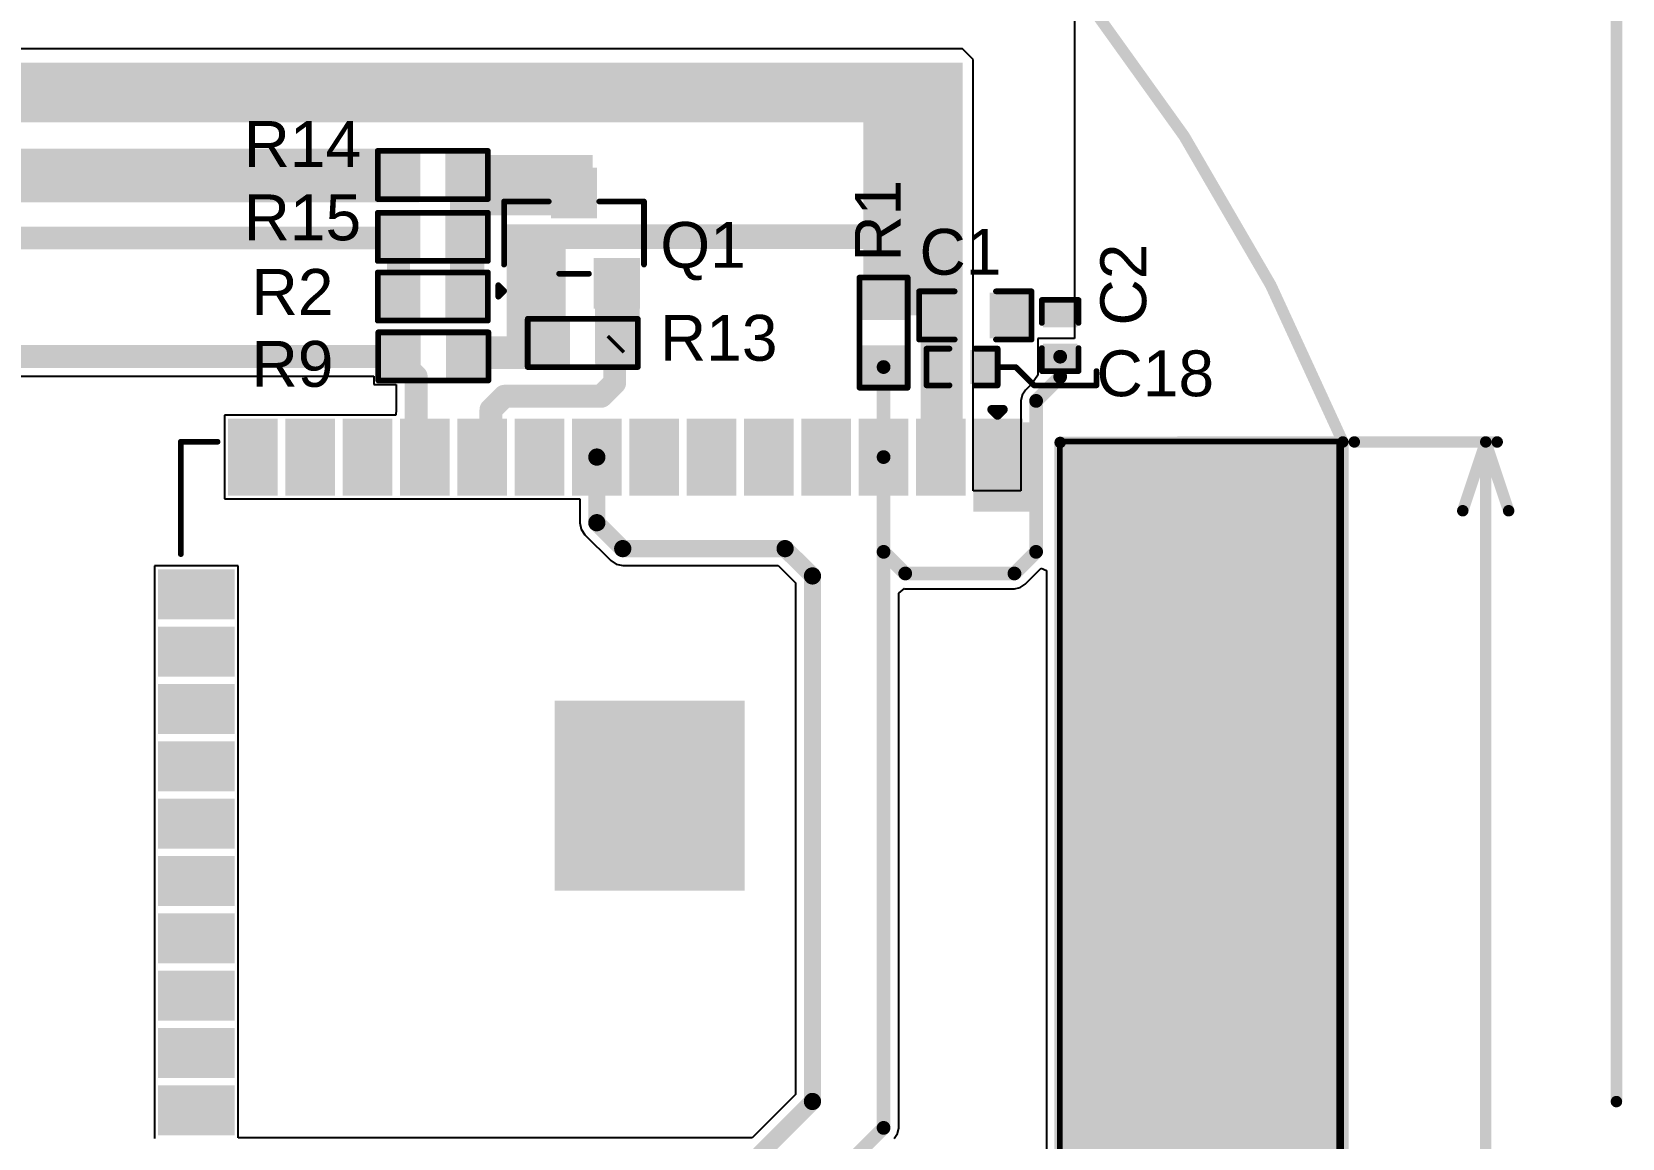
# Model space of a CAD drawing. Header units: inches. Extents: x 0 to 446, y -21 to 70.
# Drawn here: x 60.97 to 96.19, y 32.58 to 57.09 of the extents above; entities that cross this region are included whole.
import ezdxf

# ---------------------------------------------------------------- set-up
doc = ezdxf.new("R2010")
doc.units = ezdxf.units.IN
for name, color, linetype in [('Board Outline', 216, 'Continuous'), ('Deimensions', 6, 'Continuous'), ('Fabrication', 76, 'Continuous'), ('Keep-Out Layer', 6, 'Continuous'), ('Multi-Layer', 9, 'Continuous'), ('Top Layer', 1, 'Continuous'), ('Top Overlay', 2, 'Continuous'), ('Top Paste', 8, 'Continuous'), ('Top Solder', 216, 'Continuous')]:
    doc.layers.add(name, color=color, linetype=linetype)
doc.styles.add('Arial', font='', dxfattribs={"height": 0.2})
doc.styles.get('Arial').set_extended_font_data('Arial')

msp = doc.modelspace()

# ---------------------------------------------------------------- hatches: boundary and pattern name
at = {"layer": 'Keep-Out Layer'}
msp.add_hatch(color=6, dxfattribs=at).paths.add_polyline_path([(83.775, 47.958), (83.775, 29.873), (89.871, 29.873), (89.871, 47.958)])
at = {"layer": 'Top Layer'}
for points in [[(15.338, 55.082), (81.581, 55.082), (81.581, 56.403), (15.338, 56.403)], [(79.384, 50.802), (81.581, 50.802), (81.581, 56.403), (79.384, 56.403)], [(29.106, 54.498), (29.106, 53.304), (69.541, 53.304), (69.541, 54.498)], [(69.465, 54.358), (69.465, 53.469), (68.703, 53.469), (68.703, 54.358)], [(70.227, 54.358), (70.227, 53.022), (73.384, 53.022), (73.384, 54.358)], [(70.989, 54.358), (70.989, 53.469), (70.227, 53.469), (70.227, 54.358)], [(70.227, 50.777), (70.989, 50.777), (70.989, 53.965), (70.227, 53.965)], [(72.564, 53.974), (73.384, 53.974), (73.384, 53.054), (72.564, 53.054)], [(68.703, 52.098), (68.703, 52.987), (69.465, 52.987), (69.465, 52.098)], [(70.227, 52.098), (70.227, 52.987), (70.989, 52.987), (70.989, 52.098)], [(71.484, 52.276), (79.828, 52.276), (79.828, 52.822), (71.484, 52.822)], [(71.484, 49.615), (72.786, 49.615), (72.786, 52.822), (71.484, 52.822)], [(80.648, 46.915), (81.581, 46.915), (81.581, 52.161), (80.648, 52.161)], [(71.614, 51.974), (72.434, 51.974), (72.434, 51.054), (71.614, 51.054)], [(73.439, 49.741), (74.43, 49.741), (74.43, 52.053), (73.439, 52.053)], [(73.514, 51.974), (74.334, 51.974), (74.334, 51.054), (73.514, 51.054)], [(68.703, 50.777), (68.703, 51.666), (69.465, 51.666), (69.465, 50.777)], [(70.227, 50.777), (70.227, 51.666), (70.989, 51.666), (70.989, 50.777)], [(80.273, 50.802), (79.384, 50.802), (79.384, 51.564), (80.273, 51.564)], [(80.717, 50.358), (80.717, 51.247), (81.479, 51.247), (81.479, 50.358)], [(82.241, 50.358), (82.241, 51.247), (83.003, 51.247), (83.003, 50.358)], [(83.422, 51.056), (84.057, 51.056), (84.057, 50.599), (83.422, 50.599)], [(72.786, 50.637), (72.786, 49.748), (72.024, 49.748), (72.024, 50.637)], [(74.31, 50.637), (74.31, 49.748), (73.548, 49.748), (73.548, 50.637)], [(68.715, 49.45), (68.715, 50.339), (69.477, 50.339), (69.477, 49.45)], [(70.239, 49.615), (72.786, 49.615), (72.786, 50.339), (70.239, 50.339)], [(70.239, 49.45), (70.239, 50.339), (71.001, 50.339), (71.001, 49.45)], [(80.273, 49.278), (79.384, 49.278), (79.384, 50.04), (80.273, 50.04)], [(83.422, 50.117), (84.057, 50.117), (84.057, 49.659), (83.422, 49.659)], [(81.327, 49.977), (81.327, 49.342), (80.87, 49.342), (80.87, 49.977)], [(82.267, 49.977), (82.267, 49.342), (81.81, 49.342), (81.81, 49.977)], [(66.308, 48.415), (66.308, 46.915), (65.408, 46.915), (65.408, 48.415)], [(67.578, 48.415), (67.578, 46.915), (66.678, 46.915), (66.678, 48.415)], [(68.848, 48.415), (68.848, 46.915), (67.948, 46.915), (67.948, 48.415)], [(70.118, 48.415), (70.118, 46.915), (69.218, 46.915), (69.218, 48.415)], [(71.388, 48.415), (71.388, 46.915), (70.488, 46.915), (70.488, 48.415)], [(72.658, 48.415), (72.658, 46.915), (71.758, 46.915), (71.758, 48.415)], [(73.928, 48.415), (73.928, 46.915), (73.028, 46.915), (73.028, 48.415)], [(75.198, 48.415), (75.198, 46.915), (74.298, 46.915), (74.298, 48.415)], [(76.468, 48.415), (76.468, 46.915), (75.568, 46.915), (75.568, 48.415)], [(77.738, 48.415), (77.738, 46.915), (76.838, 46.915), (76.838, 48.415)], [(79.008, 48.415), (79.008, 46.915), (78.108, 46.915), (78.108, 48.415)], [(80.278, 48.415), (80.278, 46.915), (79.378, 46.915), (79.378, 48.415)], [(81.548, 48.415), (81.548, 46.915), (80.648, 46.915), (80.648, 48.415)], [(82.818, 48.415), (82.818, 46.915), (81.918, 46.915), (81.918, 48.415)], [(63.858, 45.075), (65.358, 45.075), (65.358, 44.175), (63.858, 44.175)], [(63.858, 43.805), (65.358, 43.805), (65.358, 42.905), (63.858, 42.905)], [(63.858, 42.535), (65.358, 42.535), (65.358, 41.635), (63.858, 41.635)], [(72.544, 38.061), (76.752, 38.061), (76.752, 42.269), (72.544, 42.269)], [(73.698, 42.015), (73.698, 41.115), (72.798, 41.115), (72.798, 42.015)], [(75.098, 42.015), (75.098, 41.115), (74.198, 41.115), (74.198, 42.015)], [(76.498, 42.015), (76.498, 41.115), (75.598, 41.115), (75.598, 42.015)], [(63.858, 41.265), (65.358, 41.265), (65.358, 40.365), (63.858, 40.365)], [(73.698, 40.615), (73.698, 39.715), (72.798, 39.715), (72.798, 40.615)], [(75.098, 40.615), (75.098, 39.715), (74.198, 39.715), (74.198, 40.615)], [(76.498, 40.615), (76.498, 39.715), (75.598, 39.715), (75.598, 40.615)], [(63.858, 39.995), (65.358, 39.995), (65.358, 39.095), (63.858, 39.095)], [(73.698, 39.215), (73.698, 38.315), (72.798, 38.315), (72.798, 39.215)], [(75.098, 39.215), (75.098, 38.315), (74.198, 38.315), (74.198, 39.215)], [(76.498, 39.215), (76.498, 38.315), (75.598, 38.315), (75.598, 39.215)], [(63.858, 38.725), (65.358, 38.725), (65.358, 37.825), (63.858, 37.825)], [(63.858, 37.455), (65.358, 37.455), (65.358, 36.555), (63.858, 36.555)], [(63.858, 36.185), (65.358, 36.185), (65.358, 35.285), (63.858, 35.285)], [(63.858, 34.915), (65.358, 34.915), (65.358, 34.015), (63.858, 34.015)], [(63.858, 33.645), (65.358, 33.645), (65.358, 32.745), (63.858, 32.745)]]:
    msp.add_hatch(color=1, dxfattribs=at).paths.add_polyline_path(points)
at = {"layer": 'Top Overlay'}
for points in [[(82.85, 48.435), (82.85, 46.455), (83.29, 46.455), (83.29, 48.435)], [(81.816, 46.873), (81.816, 46.455), (82.894, 46.455), (82.894, 46.873)], [(85.071, 46.814), (85.071, 46.103), (89.236, 46.103), (89.236, 46.814)], [(88.703, 46.814), (88.703, 44.35), (89.236, 44.35), (89.236, 46.814)], [(89.236, 44.35), (89.236, 45.061), (85.071, 45.061), (85.071, 44.35)], [(88.703, 44.426), (88.703, 41.886), (89.236, 41.886), (89.236, 44.426)], [(86.696, 42.42), (86.696, 39.88), (87.23, 39.88), (87.23, 42.42)], [(86.696, 41.886), (89.236, 41.886), (89.236, 42.42), (86.696, 42.42)], [(86.696, 39.88), (89.236, 39.88), (89.236, 40.413), (86.696, 40.413)], [(88.703, 40.413), (88.703, 37.873), (89.236, 37.873), (89.236, 40.413)], [(86.696, 38.407), (86.696, 35.867), (87.23, 35.867), (87.23, 38.407)], [(89.236, 38.407), (86.696, 38.407), (86.696, 37.873), (89.236, 37.873)], [(86.696, 35.867), (89.236, 35.867), (89.236, 36.4), (86.696, 36.4)], [(88.703, 36.4), (88.703, 33.86), (89.236, 33.86), (89.236, 36.4)], [(86.696, 34.393), (86.696, 31.853), (87.23, 31.853), (87.23, 34.393)], [(86.696, 33.86), (89.236, 33.86), (89.236, 34.393), (86.696, 34.393)]]:
    msp.add_hatch(color=2, dxfattribs=at).paths.add_polyline_path(points)
at = {"layer": 'Top Paste'}
for points in [[(69.465, 54.358), (69.465, 53.469), (68.703, 53.469), (68.703, 54.358)], [(70.989, 54.358), (70.989, 53.469), (70.227, 53.469), (70.227, 54.358)], [(72.564, 53.974), (73.384, 53.974), (73.384, 53.054), (72.564, 53.054)], [(68.703, 52.098), (68.703, 52.987), (69.465, 52.987), (69.465, 52.098)], [(70.227, 52.098), (70.227, 52.987), (70.989, 52.987), (70.989, 52.098)], [(71.614, 51.974), (72.434, 51.974), (72.434, 51.054), (71.614, 51.054)], [(73.514, 51.974), (74.334, 51.974), (74.334, 51.054), (73.514, 51.054)], [(68.703, 50.777), (68.703, 51.666), (69.465, 51.666), (69.465, 50.777)], [(70.227, 50.777), (70.227, 51.666), (70.989, 51.666), (70.989, 50.777)], [(80.273, 50.802), (79.384, 50.802), (79.384, 51.564), (80.273, 51.564)], [(80.717, 50.358), (80.717, 51.247), (81.479, 51.247), (81.479, 50.358)], [(82.241, 50.358), (82.241, 51.247), (83.003, 51.247), (83.003, 50.358)], [(83.422, 51.056), (84.057, 51.056), (84.057, 50.599), (83.422, 50.599)], [(72.786, 50.637), (72.786, 49.748), (72.024, 49.748), (72.024, 50.637)], [(74.31, 50.637), (74.31, 49.748), (73.548, 49.748), (73.548, 50.637)], [(68.715, 49.45), (68.715, 50.339), (69.477, 50.339), (69.477, 49.45)], [(70.239, 49.45), (70.239, 50.339), (71.001, 50.339), (71.001, 49.45)], [(80.273, 49.278), (79.384, 49.278), (79.384, 50.04), (80.273, 50.04)], [(83.422, 50.117), (84.057, 50.117), (84.057, 49.659), (83.422, 49.659)], [(81.327, 49.977), (81.327, 49.342), (80.87, 49.342), (80.87, 49.977)], [(82.267, 49.977), (82.267, 49.342), (81.81, 49.342), (81.81, 49.977)], [(66.308, 48.415), (66.308, 46.915), (65.408, 46.915), (65.408, 48.415)], [(67.578, 48.415), (67.578, 46.915), (66.678, 46.915), (66.678, 48.415)], [(68.848, 48.415), (68.848, 46.915), (67.948, 46.915), (67.948, 48.415)], [(70.118, 48.415), (70.118, 46.915), (69.218, 46.915), (69.218, 48.415)], [(71.388, 48.415), (71.388, 46.915), (70.488, 46.915), (70.488, 48.415)], [(72.658, 48.415), (72.658, 46.915), (71.758, 46.915), (71.758, 48.415)], [(73.928, 48.415), (73.928, 46.915), (73.028, 46.915), (73.028, 48.415)], [(75.198, 48.415), (75.198, 46.915), (74.298, 46.915), (74.298, 48.415)], [(76.468, 48.415), (76.468, 46.915), (75.568, 46.915), (75.568, 48.415)], [(77.738, 48.415), (77.738, 46.915), (76.838, 46.915), (76.838, 48.415)], [(79.008, 48.415), (79.008, 46.915), (78.108, 46.915), (78.108, 48.415)], [(80.278, 48.415), (80.278, 46.915), (79.378, 46.915), (79.378, 48.415)], [(81.548, 48.415), (81.548, 46.915), (80.648, 46.915), (80.648, 48.415)], [(82.818, 48.415), (82.818, 46.915), (81.918, 46.915), (81.918, 48.415)], [(63.858, 45.075), (65.358, 45.075), (65.358, 44.175), (63.858, 44.175)], [(63.858, 43.805), (65.358, 43.805), (65.358, 42.905), (63.858, 42.905)], [(63.858, 42.535), (65.358, 42.535), (65.358, 41.635), (63.858, 41.635)], [(73.698, 42.015), (73.698, 41.115), (72.798, 41.115), (72.798, 42.015)], [(75.098, 42.015), (75.098, 41.115), (74.198, 41.115), (74.198, 42.015)], [(76.498, 42.015), (76.498, 41.115), (75.598, 41.115), (75.598, 42.015)], [(63.858, 41.265), (65.358, 41.265), (65.358, 40.365), (63.858, 40.365)], [(73.698, 40.615), (73.698, 39.715), (72.798, 39.715), (72.798, 40.615)], [(75.098, 40.615), (75.098, 39.715), (74.198, 39.715), (74.198, 40.615)], [(76.498, 40.615), (76.498, 39.715), (75.598, 39.715), (75.598, 40.615)], [(63.858, 39.995), (65.358, 39.995), (65.358, 39.095), (63.858, 39.095)], [(73.698, 39.215), (73.698, 38.315), (72.798, 38.315), (72.798, 39.215)], [(75.098, 39.215), (75.098, 38.315), (74.198, 38.315), (74.198, 39.215)], [(76.498, 39.215), (76.498, 38.315), (75.598, 38.315), (75.598, 39.215)], [(63.858, 38.725), (65.358, 38.725), (65.358, 37.825), (63.858, 37.825)], [(63.858, 37.455), (65.358, 37.455), (65.358, 36.555), (63.858, 36.555)], [(63.858, 36.185), (65.358, 36.185), (65.358, 35.285), (63.858, 35.285)], [(63.858, 34.915), (65.358, 34.915), (65.358, 34.015), (63.858, 34.015)], [(63.858, 33.645), (65.358, 33.645), (65.358, 32.745), (63.858, 32.745)]]:
    msp.add_hatch(color=8, dxfattribs=at).paths.add_polyline_path(points)
at = {"layer": 'Top Solder'}
for points in [[(69.567, 54.46), (69.567, 53.368), (68.602, 53.368), (68.602, 54.46)], [(71.091, 54.46), (71.091, 53.368), (70.126, 53.368), (70.126, 54.46)], [(72.462, 54.075), (73.485, 54.075), (73.485, 52.952), (72.462, 52.952)], [(68.602, 51.996), (68.602, 53.088), (69.567, 53.088), (69.567, 51.996)], [(70.126, 51.996), (70.126, 53.088), (71.091, 53.088), (71.091, 51.996)], [(71.512, 52.075), (72.535, 52.075), (72.535, 50.952), (71.512, 50.952)], [(73.412, 52.075), (74.435, 52.075), (74.435, 50.952), (73.412, 50.952)], [(68.602, 50.675), (68.602, 51.768), (69.567, 51.768), (69.567, 50.675)], [(70.126, 50.675), (70.126, 51.768), (71.091, 51.768), (71.091, 50.675)], [(80.374, 50.701), (79.282, 50.701), (79.282, 51.666), (80.374, 51.666)], [(80.657, 50.298), (80.657, 51.307), (81.539, 51.307), (81.539, 50.298)], [(82.181, 50.298), (82.181, 51.307), (83.063, 51.307), (83.063, 50.298)], [(83.362, 51.116), (84.117, 51.116), (84.117, 50.539), (83.362, 50.539)], [(72.887, 50.739), (72.887, 49.647), (71.922, 49.647), (71.922, 50.739)], [(74.411, 50.739), (74.411, 49.647), (73.446, 49.647), (73.446, 50.739)], [(68.613, 49.348), (68.613, 50.44), (69.579, 50.44), (69.579, 49.348)], [(70.137, 49.348), (70.137, 50.44), (71.103, 50.44), (71.103, 49.348)], [(80.374, 49.177), (79.282, 49.177), (79.282, 50.142), (80.374, 50.142)], [(81.387, 50.037), (81.387, 49.282), (80.81, 49.282), (80.81, 50.037)], [(82.327, 50.037), (82.327, 49.282), (81.75, 49.282), (81.75, 50.037)], [(83.362, 50.177), (84.117, 50.177), (84.117, 49.599), (83.362, 49.599)], [(66.41, 48.516), (66.41, 46.813), (65.307, 46.813), (65.307, 48.516)], [(67.68, 48.516), (67.68, 46.813), (66.577, 46.813), (66.577, 48.516)], [(68.95, 48.516), (68.95, 46.813), (67.847, 46.813), (67.847, 48.516)], [(70.22, 48.516), (70.22, 46.813), (69.117, 46.813), (69.117, 48.516)], [(71.49, 48.516), (71.49, 46.813), (70.387, 46.813), (70.387, 48.516)], [(72.76, 48.516), (72.76, 46.813), (71.657, 46.813), (71.657, 48.516)], [(74.03, 48.516), (74.03, 46.813), (72.927, 46.813), (72.927, 48.516)], [(75.3, 48.516), (75.3, 46.813), (74.197, 46.813), (74.197, 48.516)], [(76.57, 48.516), (76.57, 46.813), (75.467, 46.813), (75.467, 48.516)], [(77.84, 48.516), (77.84, 46.813), (76.737, 46.813), (76.737, 48.516)], [(79.11, 48.516), (79.11, 46.813), (78.007, 46.813), (78.007, 48.516)], [(80.38, 48.516), (80.38, 46.813), (79.277, 46.813), (79.277, 48.516)], [(81.65, 48.516), (81.65, 46.813), (80.547, 46.813), (80.547, 48.516)], [(82.92, 48.516), (82.92, 46.813), (81.817, 46.813), (81.817, 48.516)], [(63.757, 45.176), (65.46, 45.176), (65.46, 44.073), (63.757, 44.073)], [(63.757, 43.906), (65.46, 43.906), (65.46, 42.803), (63.757, 42.803)], [(63.757, 42.636), (65.46, 42.636), (65.46, 41.533), (63.757, 41.533)], [(73.8, 42.116), (73.8, 41.013), (72.697, 41.013), (72.697, 42.116)], [(75.2, 42.116), (75.2, 41.013), (74.097, 41.013), (74.097, 42.116)], [(76.6, 42.116), (76.6, 41.013), (75.497, 41.013), (75.497, 42.116)], [(63.757, 41.366), (65.46, 41.366), (65.46, 40.263), (63.757, 40.263)], [(73.8, 40.716), (73.8, 39.613), (72.697, 39.613), (72.697, 40.716)], [(75.2, 40.716), (75.2, 39.613), (74.097, 39.613), (74.097, 40.716)], [(76.6, 40.716), (76.6, 39.613), (75.497, 39.613), (75.497, 40.716)], [(63.757, 40.096), (65.46, 40.096), (65.46, 38.993), (63.757, 38.993)], [(73.8, 39.316), (73.8, 38.213), (72.697, 38.213), (72.697, 39.316)], [(75.2, 39.316), (75.2, 38.213), (74.097, 38.213), (74.097, 39.316)], [(76.6, 39.316), (76.6, 38.213), (75.497, 38.213), (75.497, 39.316)], [(63.757, 38.826), (65.46, 38.826), (65.46, 37.723), (63.757, 37.723)], [(63.757, 37.556), (65.46, 37.556), (65.46, 36.453), (63.757, 36.453)], [(63.757, 36.286), (65.46, 36.286), (65.46, 35.183), (63.757, 35.183)], [(63.757, 35.016), (65.46, 35.016), (65.46, 33.913), (63.757, 33.913)], [(63.757, 33.746), (65.46, 33.746), (65.46, 32.643), (63.757, 32.643)]]:
    msp.add_hatch(color=216, dxfattribs=at).paths.add_polyline_path(points)

# ---------------------------------------------------------------- linework, layer by layer
at = {"layer": 'Board Outline'}
for points in [[(81.75, 60.754, 0.254, 0.254, -0.095808), (90, 48, 0.254, 0.254, 0)], [(83.74, 47.989, 0.254, 0.254, 0), (90, 48, 0.254, 0.254, 0)], [(83.74, 29.849, 0.254, 0.254, 0), (83.74, 47.989, 0.254, 0.254, 0)]]:
    msp.add_lwpolyline(points, format="xyseb", dxfattribs=at)
for points in [[(83.676, 47.989, 0.127, 0.127, 1), (83.803, 47.989, 0.127, 0.127, 1)], [(83.676, 47.989, 0.127, 0.127, 1), (83.803, 47.989, 0.127, 0.127, 1)], [(89.936, 48, 0.127, 0.127, 1), (90.063, 48, 0.127, 0.127, 1)], [(89.936, 48, 0.127, 0.127, 1), (90.063, 48, 0.127, 0.127, 1)]]:
    msp.add_lwpolyline(points, format="xyseb", close=True, dxfattribs=at)
at = {"layer": 'Deimensions'}
for points in [[(96.059, 33.388, 0.254, 0.254, 0), (96.059, 70.17, 0.254, 0.254, 0)], [(90.254, 48, 0.254, 0.254, 0), (93.417, 48, 0.254, 0.254, 0)], [(92.655, 46.476, 0.254, 0.254, 0), (93.163, 48, 0.254, 0.254, 0)], [(93.163, 48, 0.254, 0.254, 0), (93.671, 46.476, 0.254, 0.254, 0)], [(93.163, 28.968, 0.254, 0.254, 0), (93.163, 48, 0.254, 0.254, 0)]]:
    msp.add_lwpolyline(points, format="xyseb", dxfattribs=at)
for points in [[(90.19, 48, 0.127, 0.127, 1), (90.317, 48, 0.127, 0.127, 1)], [(93.1, 48, 0.127, 0.127, 1), (93.227, 48, 0.127, 0.127, 1)], [(93.1, 48, 0.127, 0.127, 1), (93.227, 48, 0.127, 0.127, 1)], [(93.1, 48, 0.127, 0.127, 1), (93.227, 48, 0.127, 0.127, 1)], [(93.354, 48, 0.127, 0.127, 1), (93.481, 48, 0.127, 0.127, 1)], [(92.592, 46.476, 0.127, 0.127, 1), (92.719, 46.476, 0.127, 0.127, 1)], [(93.608, 46.476, 0.127, 0.127, 1), (93.735, 46.476, 0.127, 0.127, 1)], [(95.995, 33.388, 0.127, 0.127, 1), (96.122, 33.388, 0.127, 0.127, 1)]]:
    msp.add_lwpolyline(points, format="xyseb", close=True, dxfattribs=at)
at = {"layer": 'Fabrication'}
for points in [[(81.75, 60.754, 0.254, 0.254, -0.095808), (90, 48, 0.254, 0.254, 0)], [(90, 0, 0.254, 0.254, 0), (90, 48, 0.254, 0.254, 0)]]:
    msp.add_lwpolyline(points, format="xyseb", dxfattribs=at)
msp.add_lwpolyline([(89.936, 48, 0.127, 0.127, 1), (90.063, 48, 0.127, 0.127, 1)], format="xyseb", close=True, dxfattribs=at)
msp.add_lwpolyline([(89.936, 48, 0.127, 0.127, 1), (90.063, 48, 0.127, 0.127, 1)], format="xyseb", close=True, dxfattribs=at)
at = {"layer": 'Multi-Layer'}
for p, q in [((83.74, 47.989), (90, 48)), ((83.74, 29.853), (83.74, 47.989)), ((90, 48), (90, 29.867))]:
    msp.add_line(p, q, dxfattribs=at)
at = {"layer": 'Top Layer'}
for p, q in [((84.057, 57.507), (84.057, 50.294)), ((81.574, 56.708), (15.058, 56.708)), ((81.81, 56.473), (81.574, 56.708)), ((81.81, 46.915), (81.81, 56.473)), ((84.057, 50.294), (83.245, 50.294)), ((83.245, 50.294), (83.245, 49.482)), ((45.347, 49.454), (68.537, 49.454)), ((68.537, 49.454), (68.537, 49.272)), ((83.245, 49.482), (83.11, 49.289)), ((83.245, 49.482), (83.245, 49.482)), ((83.245, 49.482), (83.245, 49.482)), ((68.537, 49.272), (69.032, 49.272)), ((69.032, 49.272), (69.037, 49.268)), ((69.037, 49.268), (69.037, 48.715)), ((82.896, 49.039), (82.87, 48.91)), ((82.969, 49.148), (82.896, 49.039)), ((83.11, 49.289), (82.969, 49.148)), ((69.037, 48.715), (69.026, 48.593)), ((82.87, 48.91), (82.87, 48.313)), ((66.374, 48.593), (65.231, 48.593)), ((65.231, 48.593), (65.231, 46.737)), ((66.501, 48.593), (66.374, 48.593)), ((66.613, 48.593), (66.501, 48.593)), ((67.644, 48.593), (66.613, 48.593)), ((67.771, 48.593), (67.644, 48.593)), ((67.883, 48.593), (67.771, 48.593)), ((68.91, 48.593), (67.883, 48.593)), ((69.026, 48.593), (68.91, 48.593)), ((82.87, 48.313), (82.868, 46.915)), ((82.868, 46.915), (81.81, 46.915)), ((65.231, 46.737), (66.374, 46.737)), ((66.374, 46.737), (66.486, 46.737)), ((66.486, 46.737), (66.613, 46.737)), ((66.613, 46.737), (67.644, 46.737)), ((67.644, 46.737), (67.756, 46.737)), ((67.756, 46.737), (67.883, 46.737)), ((67.883, 46.737), (68.914, 46.737)), ((68.914, 46.737), (69.026, 46.737)), ((69.026, 46.737), (69.153, 46.737)), ((69.153, 46.737), (70.296, 46.737)), ((70.296, 46.737), (70.296, 46.737)), ((70.296, 46.737), (70.311, 46.737)), ((70.311, 46.737), (70.311, 46.737)), ((70.311, 46.737), (71.454, 46.737)), ((71.454, 46.737), (71.566, 46.737)), ((71.566, 46.737), (71.566, 46.737)), ((71.566, 46.737), (71.581, 46.737)), ((71.581, 46.737), (71.581, 46.737)), ((71.581, 46.737), (72.836, 46.737)), ((72.836, 46.737), (72.836, 46.737)), ((72.836, 46.737), (72.851, 46.737)), ((72.851, 46.737), (72.851, 46.737)), ((72.851, 46.737), (73.103, 46.737)), ((73.103, 46.737), (73.103, 46.211)), ((73.103, 46.211), (73.131, 46.068)), ((73.131, 46.068), (73.213, 45.946)), ((73.213, 45.946), (73.787, 45.372)), ((65.536, 45.253), (63.681, 45.253)), ((63.681, 45.253), (63.681, 44.11)), ((65.536, 44.11), (65.536, 45.253)), ((73.787, 45.372), (73.909, 45.29)), ((73.909, 45.29), (74.052, 45.262)), ((74.052, 45.262), (77.493, 45.262)), ((77.493, 45.262), (77.878, 44.876)), ((82.965, 44.848), (83.318, 45.201)), ((83.318, 45.201), (83.435, 45.152)), ((83.435, 45.152), (83.435, 21.173)), ((77.878, 44.876), (77.878, 33.546)), ((80.165, 44.648), (80.292, 44.752)), ((80.292, 44.752), (80.308, 44.749)), ((80.308, 44.749), (82.727, 44.749)), ((82.727, 44.749), (82.855, 44.775)), ((82.855, 44.775), (82.965, 44.848)), ((80.165, 32.806), (80.165, 44.648)), ((63.681, 44.11), (63.681, 43.997)), ((65.536, 43.983), (65.536, 44.11)), ((63.681, 43.997), (63.681, 43.87)), ((63.681, 43.87), (63.681, 42.84)), ((65.536, 43.87), (65.536, 43.983)), ((65.536, 42.84), (65.536, 43.87)), ((63.681, 42.84), (63.681, 42.727)), ((63.681, 42.727), (63.681, 42.6)), ((65.536, 42.713), (65.536, 42.84)), ((65.536, 42.6), (65.536, 42.713)), ((63.681, 42.6), (63.681, 41.57)), ((65.536, 41.57), (65.536, 42.6)), ((63.681, 41.57), (63.681, 41.457)), ((65.536, 41.443), (65.536, 41.57)), ((63.681, 41.457), (63.681, 41.33)), ((63.681, 41.33), (63.681, 40.3)), ((65.536, 41.33), (65.536, 41.443)), ((65.536, 40.3), (65.536, 41.33)), ((63.681, 40.3), (63.681, 40.187)), ((63.681, 40.187), (63.681, 40.06)), ((65.536, 40.173), (65.536, 40.3)), ((65.536, 40.06), (65.536, 40.173)), ((63.681, 40.06), (63.681, 39.03)), ((65.536, 39.03), (65.536, 40.06)), ((63.681, 39.03), (63.681, 38.917)), ((63.681, 38.917), (63.681, 38.79)), ((63.681, 38.79), (63.681, 37.76)), ((65.536, 38.903), (65.536, 39.03)), ((65.536, 38.79), (65.536, 38.903)), ((65.536, 37.76), (65.536, 38.79)), ((63.681, 37.76), (63.681, 37.647)), ((65.536, 37.633), (65.536, 37.76)), ((63.681, 37.647), (63.681, 37.52)), ((63.681, 37.52), (63.681, 36.49)), ((65.536, 37.52), (65.536, 37.633)), ((65.536, 36.49), (65.536, 37.52)), ((63.681, 36.49), (63.681, 36.377)), ((63.681, 36.377), (63.681, 36.25)), ((65.536, 36.363), (65.536, 36.49)), ((65.536, 36.25), (65.536, 36.363)), ((63.681, 36.25), (63.681, 35.22)), ((65.536, 35.22), (65.536, 36.25)), ((63.681, 35.22), (63.681, 35.107)), ((63.681, 35.107), (63.681, 34.98)), ((63.681, 34.98), (63.681, 33.95)), ((65.536, 35.093), (65.536, 35.22)), ((65.536, 34.98), (65.536, 35.093)), ((65.536, 33.95), (65.536, 34.98)), ((63.681, 33.95), (63.681, 33.837)), ((63.681, 33.837), (63.681, 33.71)), ((65.536, 33.823), (65.536, 33.95)), ((65.536, 33.71), (65.536, 33.823)), ((63.681, 33.71), (63.681, 32.567)), ((65.536, 32.586), (65.536, 33.71)), ((77.878, 33.546), (76.918, 32.586)), ((80.139, 32.678), (80.165, 32.806)), ((76.918, 32.586), (65.536, 32.586)), ((80.066, 32.568), (80.139, 32.678))]:
    msp.add_line(p, q, dxfattribs=at)
for points in [[(44.695, 52.517, 0.508, 0.508, 0), (69.084, 52.517, 0.508, 0.508, 0)], [(69.084, 51.221, 0.508, 0.508, 0), (69.084, 52.517, 0.508, 0.508, 0)], [(73.874, 50.138, 0.508, 0.508, 0), (73.929, 50.193, 0.508, 0.508, 0)], [(73.874, 49.309, 0.508, 0.508, 0), (73.874, 50.138, 0.508, 0.508, 0)], [(45.164, 49.894, 0.508, 0.508, 0), (69.096, 49.894, 0.508, 0.508, 0)], [(69.096, 49.831, 0.508, 0.508, 0), (69.096, 49.894, 0.508, 0.508, 0)], [(69.096, 49.831, 0.508, 0.508, 0), (69.477, 49.45, 0.508, 0.508, 0)], [(83.74, 49.443, 0.305, 0.305, 0), (83.74, 49.888, 0.305, 0.305, 0)], [(69.477, 47.856, 0.508, 0.508, 0), (69.477, 49.45, 0.508, 0.508, 0)], [(79.828, 47.665, 0.305, 0.305, 0), (79.828, 49.659, 0.305, 0.305, 0)], [(81.098, 47.665, 0.508, 0.508, 0), (81.098, 49.659, 0.508, 0.508, 0)], [(73.577, 49.012, 0.508, 0.508, 0), (73.874, 49.309, 0.508, 0.508, 0)], [(83.207, 48.91, 0.305, 0.305, 0), (83.74, 49.443, 0.305, 0.305, 0)], [(71.134, 48.714, 0.508, 0.508, 0), (71.432, 49.012, 0.508, 0.508, 0)], [(71.134, 47.861, 0.508, 0.508, 0), (71.134, 48.714, 0.508, 0.508, 0)], [(71.432, 49.012, 0.508, 0.508, 0), (73.577, 49.012, 0.508, 0.508, 0)], [(83.207, 45.566, 0.305, 0.305, 0), (83.207, 48.91, 0.305, 0.305, 0)], [(69.477, 47.856, 0.508, 0.508, 0), (69.668, 47.665, 0.508, 0.508, 0)], [(70.938, 47.665, 0.508, 0.508, 0), (71.134, 47.861, 0.508, 0.508, 0)], [(73.478, 46.211, 0.381, 0.381, 0), (73.478, 47.665, 0.381, 0.381, 0)], [(79.828, 45.566, 0.305, 0.305, 0), (79.828, 47.665, 0.305, 0.305, 0)], [(73.478, 46.211, 0.381, 0.381, 0), (74.052, 45.637, 0.381, 0.381, 0)], [(74.052, 45.637, 0.381, 0.381, 0), (77.648, 45.637, 0.381, 0.381, 0)], [(77.648, 45.637, 0.381, 0.381, 0), (78.254, 45.032, 0.381, 0.381, 0)], [(79.828, 32.806, 0.305, 0.305, 0), (79.828, 45.566, 0.305, 0.305, 0)], [(79.828, 45.566, 0.305, 0.305, 0), (80.308, 45.086, 0.305, 0.305, 0)], [(82.727, 45.086, 0.305, 0.305, 0), (83.207, 45.566, 0.305, 0.305, 0)], [(78.254, 33.391, 0.381, 0.381, 0), (78.254, 45.032, 0.381, 0.381, 0)], [(80.308, 45.086, 0.305, 0.305, 0), (82.727, 45.086, 0.305, 0.305, 0)], [(77.073, 32.21, 0.381, 0.381, 0), (78.254, 33.391, 0.381, 0.381, 0)], [(78.511, 31.489, 0.305, 0.305, 0), (79.828, 32.806, 0.305, 0.305, 0)]]:
    msp.add_lwpolyline(points, format="xyseb", dxfattribs=at)
for points in [[(68.957, 52.517, 0.254, 0.254, 1), (69.211, 52.517, 0.254, 0.254, 1)], [(68.957, 52.517, 0.254, 0.254, 1), (69.211, 52.517, 0.254, 0.254, 1)], [(68.957, 51.221, 0.254, 0.254, 1), (69.211, 51.221, 0.254, 0.254, 1)], [(73.747, 50.138, 0.254, 0.254, 1), (74.001, 50.138, 0.254, 0.254, 1)], [(73.747, 50.138, 0.254, 0.254, 1), (74.001, 50.138, 0.254, 0.254, 1)], [(73.802, 50.193, 0.254, 0.254, 1), (74.056, 50.193, 0.254, 0.254, 1)], [(68.969, 49.894, 0.254, 0.254, 1), (69.223, 49.894, 0.254, 0.254, 1)], [(68.969, 49.894, 0.254, 0.254, 1), (69.223, 49.894, 0.254, 0.254, 1)], [(68.969, 49.831, 0.254, 0.254, 1), (69.223, 49.831, 0.254, 0.254, 1)], [(68.969, 49.831, 0.254, 0.254, 1), (69.223, 49.831, 0.254, 0.254, 1)], [(83.664, 49.888, 0.152, 0.152, 1), (83.816, 49.888, 0.152, 0.152, 1)], [(69.35, 49.45, 0.254, 0.254, 1), (69.604, 49.45, 0.254, 0.254, 1)], [(69.35, 49.45, 0.254, 0.254, 1), (69.604, 49.45, 0.254, 0.254, 1)], [(79.752, 49.659, 0.152, 0.152, 1), (79.905, 49.659, 0.152, 0.152, 1)], [(80.971, 49.659, 0.254, 0.254, 1), (81.225, 49.659, 0.254, 0.254, 1)], [(73.747, 49.309, 0.254, 0.254, 1), (74.001, 49.309, 0.254, 0.254, 1)], [(73.747, 49.309, 0.254, 0.254, 1), (74.001, 49.309, 0.254, 0.254, 1)], [(83.664, 49.443, 0.152, 0.152, 1), (83.816, 49.443, 0.152, 0.152, 1)], [(83.664, 49.443, 0.152, 0.152, 1), (83.816, 49.443, 0.152, 0.152, 1)], [(71.007, 48.714, 0.254, 0.254, 1), (71.261, 48.714, 0.254, 0.254, 1)], [(71.007, 48.714, 0.254, 0.254, 1), (71.261, 48.714, 0.254, 0.254, 1)], [(71.305, 49.012, 0.254, 0.254, 1), (71.559, 49.012, 0.254, 0.254, 1)], [(71.305, 49.012, 0.254, 0.254, 1), (71.559, 49.012, 0.254, 0.254, 1)], [(73.45, 49.012, 0.254, 0.254, 1), (73.704, 49.012, 0.254, 0.254, 1)], [(73.45, 49.012, 0.254, 0.254, 1), (73.704, 49.012, 0.254, 0.254, 1)], [(83.13, 48.91, 0.152, 0.152, 1), (83.283, 48.91, 0.152, 0.152, 1)], [(83.13, 48.91, 0.152, 0.152, 1), (83.283, 48.91, 0.152, 0.152, 1)], [(69.35, 47.856, 0.254, 0.254, 1), (69.604, 47.856, 0.254, 0.254, 1)], [(69.35, 47.856, 0.254, 0.254, 1), (69.604, 47.856, 0.254, 0.254, 1)], [(69.541, 47.665, 0.254, 0.254, 1), (69.795, 47.665, 0.254, 0.254, 1)], [(70.811, 47.665, 0.254, 0.254, 1), (71.065, 47.665, 0.254, 0.254, 1)], [(71.007, 47.861, 0.254, 0.254, 1), (71.261, 47.861, 0.254, 0.254, 1)], [(71.007, 47.861, 0.254, 0.254, 1), (71.261, 47.861, 0.254, 0.254, 1)], [(80.971, 47.665, 0.254, 0.254, 1), (81.225, 47.665, 0.254, 0.254, 1)], [(73.383, 47.665, 0.191, 0.191, 1), (73.574, 47.665, 0.191, 0.191, 1)], [(79.752, 47.665, 0.152, 0.152, 1), (79.905, 47.665, 0.152, 0.152, 1)], [(79.752, 47.665, 0.152, 0.152, 1), (79.905, 47.665, 0.152, 0.152, 1)], [(73.383, 46.211, 0.191, 0.191, 1), (73.574, 46.211, 0.191, 0.191, 1)], [(73.383, 46.211, 0.191, 0.191, 1), (73.574, 46.211, 0.191, 0.191, 1)], [(73.957, 45.637, 0.191, 0.191, 1), (74.148, 45.637, 0.191, 0.191, 1)], [(73.957, 45.637, 0.191, 0.191, 1), (74.148, 45.637, 0.191, 0.191, 1)], [(77.553, 45.637, 0.191, 0.191, 1), (77.744, 45.637, 0.191, 0.191, 1)], [(77.553, 45.637, 0.191, 0.191, 1), (77.744, 45.637, 0.191, 0.191, 1)], [(79.752, 45.566, 0.152, 0.152, 1), (79.905, 45.566, 0.152, 0.152, 1)], [(79.752, 45.566, 0.152, 0.152, 1), (79.905, 45.566, 0.152, 0.152, 1)], [(79.752, 45.566, 0.152, 0.152, 1), (79.905, 45.566, 0.152, 0.152, 1)], [(83.13, 45.566, 0.152, 0.152, 1), (83.283, 45.566, 0.152, 0.152, 1)], [(83.13, 45.566, 0.152, 0.152, 1), (83.283, 45.566, 0.152, 0.152, 1)], [(78.158, 45.032, 0.191, 0.191, 1), (78.349, 45.032, 0.191, 0.191, 1)], [(78.158, 45.032, 0.191, 0.191, 1), (78.349, 45.032, 0.191, 0.191, 1)], [(80.232, 45.086, 0.152, 0.152, 1), (80.385, 45.086, 0.152, 0.152, 1)], [(80.232, 45.086, 0.152, 0.152, 1), (80.385, 45.086, 0.152, 0.152, 1)], [(82.65, 45.086, 0.152, 0.152, 1), (82.803, 45.086, 0.152, 0.152, 1)], [(82.65, 45.086, 0.152, 0.152, 1), (82.803, 45.086, 0.152, 0.152, 1)], [(78.158, 33.391, 0.191, 0.191, 1), (78.349, 33.391, 0.191, 0.191, 1)], [(78.158, 33.391, 0.191, 0.191, 1), (78.349, 33.391, 0.191, 0.191, 1)], [(79.752, 32.806, 0.152, 0.152, 1), (79.905, 32.806, 0.152, 0.152, 1)], [(79.752, 32.806, 0.152, 0.152, 1), (79.905, 32.806, 0.152, 0.152, 1)]]:
    msp.add_lwpolyline(points, format="xyseb", close=True, dxfattribs=at)
at = {"layer": 'Top Overlay'}
for points in [[(68.627, 54.447, 0.127, 0.127, 0), (71.065, 54.447, 0.127, 0.127, 0)], [(68.627, 53.38, 0.127, 0.127, 0), (68.627, 54.447, 0.127, 0.127, 0)], [(71.065, 53.38, 0.127, 0.127, 0), (71.065, 54.447, 0.127, 0.127, 0)], [(68.627, 53.38, 0.127, 0.127, 0), (71.065, 53.38, 0.127, 0.127, 0)], [(71.424, 51.929, 0.127, 0.127, 0), (71.424, 53.326, 0.127, 0.127, 0)], [(71.424, 53.326, 0.127, 0.127, 0), (72.415, 53.326, 0.127, 0.127, 0)], [(73.532, 53.326, 0.127, 0.127, 0), (74.523, 53.326, 0.127, 0.127, 0)], [(74.523, 51.929, 0.127, 0.127, 0), (74.523, 53.326, 0.127, 0.127, 0)], [(68.627, 52.009, 0.127, 0.127, 0), (68.627, 53.076, 0.127, 0.127, 0)], [(68.627, 53.076, 0.127, 0.127, 0), (71.065, 53.076, 0.127, 0.127, 0)], [(71.065, 52.009, 0.127, 0.127, 0), (71.065, 53.076, 0.127, 0.127, 0)], [(68.627, 52.009, 0.127, 0.127, 0), (71.065, 52.009, 0.127, 0.127, 0)], [(68.627, 51.755, 0.127, 0.127, 0), (71.065, 51.755, 0.127, 0.127, 0)], [(68.627, 50.688, 0.127, 0.127, 0), (68.627, 51.755, 0.127, 0.127, 0)], [(71.065, 50.688, 0.127, 0.127, 0), (71.065, 51.755, 0.127, 0.127, 0)], [(72.643, 51.726, 0.127, 0.127, 0), (73.304, 51.726, 0.127, 0.127, 0)], [(71.297, 51.472, 0.127, 0.127, 0), (71.424, 51.345, 0.127, 0.127, 0)], [(71.297, 51.218, 0.127, 0.127, 0), (71.297, 51.472, 0.127, 0.127, 0)], [(79.295, 49.202, 0.127, 0.127, 0), (79.295, 51.641, 0.127, 0.127, 0)], [(79.295, 51.641, 0.127, 0.127, 0), (80.362, 51.641, 0.127, 0.127, 0)], [(80.362, 49.202, 0.127, 0.127, 0), (80.362, 51.641, 0.127, 0.127, 0)], [(71.297, 51.218, 0.127, 0.127, 0), (71.424, 51.345, 0.127, 0.127, 0)], [(80.616, 50.269, 0.127, 0.127, 0), (80.616, 51.336, 0.127, 0.127, 0)], [(80.616, 51.336, 0.127, 0.127, 0), (81.403, 51.336, 0.127, 0.127, 0)], [(82.318, 51.336, 0.127, 0.127, 0), (83.105, 51.336, 0.127, 0.127, 0)], [(83.105, 50.269, 0.127, 0.127, 0), (83.105, 51.336, 0.127, 0.127, 0)], [(83.334, 50.637, 0.127, 0.127, 0), (83.334, 51.145, 0.127, 0.127, 0)], [(83.334, 51.145, 0.127, 0.127, 0), (84.146, 51.145, 0.127, 0.127, 0)], [(84.146, 50.637, 0.127, 0.127, 0), (84.146, 51.145, 0.127, 0.127, 0)], [(68.627, 50.688, 0.127, 0.127, 0), (71.065, 50.688, 0.127, 0.127, 0)], [(71.947, 49.659, 0.127, 0.127, 0), (71.947, 50.726, 0.127, 0.127, 0)], [(71.947, 50.726, 0.127, 0.127, 0), (74.386, 50.726, 0.127, 0.127, 0)], [(74.386, 49.659, 0.127, 0.127, 0), (74.386, 50.726, 0.127, 0.127, 0)], [(68.639, 49.361, 0.127, 0.127, 0), (68.639, 50.428, 0.127, 0.127, 0)], [(68.639, 50.428, 0.127, 0.127, 0), (71.077, 50.428, 0.127, 0.127, 0)], [(71.077, 49.361, 0.127, 0.127, 0), (71.077, 50.428, 0.127, 0.127, 0)], [(80.616, 50.269, 0.127, 0.127, 0), (81.403, 50.269, 0.127, 0.127, 0)], [(80.781, 49.253, 0.127, 0.127, 0), (80.781, 50.066, 0.127, 0.127, 0)], [(80.781, 50.066, 0.127, 0.127, 0), (81.289, 50.066, 0.127, 0.127, 0)], [(81.848, 50.066, 0.127, 0.127, 0), (82.356, 50.066, 0.127, 0.127, 0)], [(82.318, 50.269, 0.127, 0.127, 0), (83.105, 50.269, 0.127, 0.127, 0)], [(82.356, 49.253, 0.127, 0.127, 0), (82.356, 50.066, 0.127, 0.127, 0)], [(83.334, 49.57, 0.127, 0.127, 0), (83.334, 50.078, 0.127, 0.127, 0)], [(84.146, 49.57, 0.127, 0.127, 0), (84.146, 50.078, 0.127, 0.127, 0)], [(71.947, 49.659, 0.127, 0.127, 0), (74.386, 49.659, 0.127, 0.127, 0)], [(82.356, 49.659, 0.127, 0.127, 0), (82.754, 49.659, 0.127, 0.127, 0)], [(82.754, 49.659, 0.127, 0.127, 0), (83.161, 49.253, 0.127, 0.127, 0)], [(68.639, 49.361, 0.127, 0.127, 0), (71.077, 49.361, 0.127, 0.127, 0)], [(80.781, 49.253, 0.127, 0.127, 0), (81.289, 49.253, 0.127, 0.127, 0)], [(81.848, 49.253, 0.127, 0.127, 0), (82.356, 49.253, 0.127, 0.127, 0)], [(83.161, 49.253, 0.127, 0.127, 0), (84.545, 49.253, 0.127, 0.127, 0)], [(83.334, 49.57, 0.127, 0.127, 0), (84.146, 49.57, 0.127, 0.127, 0)], [(84.545, 49.253, 0.127, 0.127, 0), (84.545, 49.57, 0.127, 0.127, 0)], [(79.295, 49.202, 0.127, 0.127, 0), (80.362, 49.202, 0.127, 0.127, 0)], [(82.226, 48.719, 0.2, 0.2, 0), (82.48, 48.719, 0.2, 0.2, 0)], [(82.226, 48.719, 0.2, 0.2, 0), (82.353, 48.592, 0.2, 0.2, 0)], [(82.353, 48.592, 0.2, 0.2, 0), (82.48, 48.719, 0.2, 0.2, 0)], [(64.266, 45.515, 0.127, 0.127, 0), (64.266, 48.004, 0.127, 0.127, 0)], [(64.266, 48.004, 0.127, 0.127, 0), (65.079, 48.004, 0.127, 0.127, 0)], [(83.732, 48.01, 0.127, 0.127, 0), (89.922, 48.01, 0.127, 0.127, 0)], [(83.732, 48.01, 0.127, 0.127, 0), (83.732, 29.829, 0.127, 0.127, 0)], [(89.922, 48.01, 0.127, 0.127, 0), (89.922, 29.824, 0.127, 0.127, 0)]]:
    msp.add_lwpolyline(points, format="xyseb", dxfattribs=at)
for points in [[(68.595, 54.447, 0.0635, 0.0635, 1), (68.659, 54.447, 0.0635, 0.0635, 1)], [(68.595, 54.447, 0.0635, 0.0635, 1), (68.659, 54.447, 0.0635, 0.0635, 1)], [(71.034, 54.447, 0.0635, 0.0635, 1), (71.097, 54.447, 0.0635, 0.0635, 1)], [(71.034, 54.447, 0.0635, 0.0635, 1), (71.097, 54.447, 0.0635, 0.0635, 1)], [(68.595, 53.38, 0.0635, 0.0635, 1), (68.659, 53.38, 0.0635, 0.0635, 1)], [(68.595, 53.38, 0.0635, 0.0635, 1), (68.659, 53.38, 0.0635, 0.0635, 1)], [(71.034, 53.38, 0.0635, 0.0635, 1), (71.097, 53.38, 0.0635, 0.0635, 1)], [(71.034, 53.38, 0.0635, 0.0635, 1), (71.097, 53.38, 0.0635, 0.0635, 1)], [(71.392, 53.326, 0.0635, 0.0635, 1), (71.456, 53.326, 0.0635, 0.0635, 1)], [(71.392, 53.326, 0.0635, 0.0635, 1), (71.456, 53.326, 0.0635, 0.0635, 1)], [(72.383, 53.326, 0.0635, 0.0635, 1), (72.446, 53.326, 0.0635, 0.0635, 1)], [(73.501, 53.326, 0.0635, 0.0635, 1), (73.564, 53.326, 0.0635, 0.0635, 1)], [(74.491, 53.326, 0.0635, 0.0635, 1), (74.555, 53.326, 0.0635, 0.0635, 1)], [(74.491, 53.326, 0.0635, 0.0635, 1), (74.555, 53.326, 0.0635, 0.0635, 1)], [(68.595, 53.076, 0.0635, 0.0635, 1), (68.659, 53.076, 0.0635, 0.0635, 1)], [(68.595, 53.076, 0.0635, 0.0635, 1), (68.659, 53.076, 0.0635, 0.0635, 1)], [(71.034, 53.076, 0.0635, 0.0635, 1), (71.097, 53.076, 0.0635, 0.0635, 1)], [(71.034, 53.076, 0.0635, 0.0635, 1), (71.097, 53.076, 0.0635, 0.0635, 1)], [(68.595, 52.009, 0.0635, 0.0635, 1), (68.659, 52.009, 0.0635, 0.0635, 1)], [(68.595, 52.009, 0.0635, 0.0635, 1), (68.659, 52.009, 0.0635, 0.0635, 1)], [(68.595, 51.755, 0.0635, 0.0635, 1), (68.659, 51.755, 0.0635, 0.0635, 1)], [(68.595, 51.755, 0.0635, 0.0635, 1), (68.659, 51.755, 0.0635, 0.0635, 1)], [(71.034, 52.009, 0.0635, 0.0635, 1), (71.097, 52.009, 0.0635, 0.0635, 1)], [(71.034, 52.009, 0.0635, 0.0635, 1), (71.097, 52.009, 0.0635, 0.0635, 1)], [(71.034, 51.755, 0.0635, 0.0635, 1), (71.097, 51.755, 0.0635, 0.0635, 1)], [(71.034, 51.755, 0.0635, 0.0635, 1), (71.097, 51.755, 0.0635, 0.0635, 1)], [(71.392, 51.929, 0.0635, 0.0635, 1), (71.456, 51.929, 0.0635, 0.0635, 1)], [(72.612, 51.726, 0.0635, 0.0635, 1), (72.675, 51.726, 0.0635, 0.0635, 1)], [(73.272, 51.726, 0.0635, 0.0635, 1), (73.335, 51.726, 0.0635, 0.0635, 1)], [(74.491, 51.929, 0.0635, 0.0635, 1), (74.555, 51.929, 0.0635, 0.0635, 1)], [(71.265, 51.472, 0.0635, 0.0635, 1), (71.329, 51.472, 0.0635, 0.0635, 1)], [(71.265, 51.472, 0.0635, 0.0635, 1), (71.329, 51.472, 0.0635, 0.0635, 1)], [(79.263, 51.641, 0.0635, 0.0635, 1), (79.327, 51.641, 0.0635, 0.0635, 1)], [(79.263, 51.641, 0.0635, 0.0635, 1), (79.327, 51.641, 0.0635, 0.0635, 1)], [(80.33, 51.641, 0.0635, 0.0635, 1), (80.394, 51.641, 0.0635, 0.0635, 1)], [(80.33, 51.641, 0.0635, 0.0635, 1), (80.394, 51.641, 0.0635, 0.0635, 1)], [(71.265, 51.218, 0.0635, 0.0635, 1), (71.329, 51.218, 0.0635, 0.0635, 1)], [(71.265, 51.218, 0.0635, 0.0635, 1), (71.329, 51.218, 0.0635, 0.0635, 1)], [(71.392, 51.345, 0.0635, 0.0635, 1), (71.456, 51.345, 0.0635, 0.0635, 1)], [(71.392, 51.345, 0.0635, 0.0635, 1), (71.456, 51.345, 0.0635, 0.0635, 1)], [(80.584, 51.336, 0.0635, 0.0635, 1), (80.648, 51.336, 0.0635, 0.0635, 1)], [(80.584, 51.336, 0.0635, 0.0635, 1), (80.648, 51.336, 0.0635, 0.0635, 1)], [(81.371, 51.336, 0.0635, 0.0635, 1), (81.435, 51.336, 0.0635, 0.0635, 1)], [(82.286, 51.336, 0.0635, 0.0635, 1), (82.349, 51.336, 0.0635, 0.0635, 1)], [(83.073, 51.336, 0.0635, 0.0635, 1), (83.137, 51.336, 0.0635, 0.0635, 1)], [(83.073, 51.336, 0.0635, 0.0635, 1), (83.137, 51.336, 0.0635, 0.0635, 1)], [(83.302, 51.145, 0.0635, 0.0635, 1), (83.365, 51.145, 0.0635, 0.0635, 1)], [(83.302, 51.145, 0.0635, 0.0635, 1), (83.365, 51.145, 0.0635, 0.0635, 1)], [(84.115, 51.145, 0.0635, 0.0635, 1), (84.178, 51.145, 0.0635, 0.0635, 1)], [(84.115, 51.145, 0.0635, 0.0635, 1), (84.178, 51.145, 0.0635, 0.0635, 1)], [(68.595, 50.688, 0.0635, 0.0635, 1), (68.659, 50.688, 0.0635, 0.0635, 1)], [(68.595, 50.688, 0.0635, 0.0635, 1), (68.659, 50.688, 0.0635, 0.0635, 1)], [(71.034, 50.688, 0.0635, 0.0635, 1), (71.097, 50.688, 0.0635, 0.0635, 1)], [(71.034, 50.688, 0.0635, 0.0635, 1), (71.097, 50.688, 0.0635, 0.0635, 1)], [(71.916, 50.726, 0.0635, 0.0635, 1), (71.979, 50.726, 0.0635, 0.0635, 1)], [(71.916, 50.726, 0.0635, 0.0635, 1), (71.979, 50.726, 0.0635, 0.0635, 1)], [(74.354, 50.726, 0.0635, 0.0635, 1), (74.417, 50.726, 0.0635, 0.0635, 1)], [(74.354, 50.726, 0.0635, 0.0635, 1), (74.417, 50.726, 0.0635, 0.0635, 1)], [(68.607, 50.428, 0.0635, 0.0635, 1), (68.671, 50.428, 0.0635, 0.0635, 1)], [(68.607, 50.428, 0.0635, 0.0635, 1), (68.671, 50.428, 0.0635, 0.0635, 1)], [(71.046, 50.428, 0.0635, 0.0635, 1), (71.109, 50.428, 0.0635, 0.0635, 1)], [(71.046, 50.428, 0.0635, 0.0635, 1), (71.109, 50.428, 0.0635, 0.0635, 1)], [(83.302, 50.637, 0.0635, 0.0635, 1), (83.365, 50.637, 0.0635, 0.0635, 1)], [(84.115, 50.637, 0.0635, 0.0635, 1), (84.178, 50.637, 0.0635, 0.0635, 1)], [(80.584, 50.269, 0.0635, 0.0635, 1), (80.648, 50.269, 0.0635, 0.0635, 1)], [(80.584, 50.269, 0.0635, 0.0635, 1), (80.648, 50.269, 0.0635, 0.0635, 1)], [(80.749, 50.066, 0.0635, 0.0635, 1), (80.813, 50.066, 0.0635, 0.0635, 1)], [(80.749, 50.066, 0.0635, 0.0635, 1), (80.813, 50.066, 0.0635, 0.0635, 1)], [(81.257, 50.066, 0.0635, 0.0635, 1), (81.321, 50.066, 0.0635, 0.0635, 1)], [(81.371, 50.269, 0.0635, 0.0635, 1), (81.435, 50.269, 0.0635, 0.0635, 1)], [(81.816, 50.066, 0.0635, 0.0635, 1), (81.879, 50.066, 0.0635, 0.0635, 1)], [(82.286, 50.269, 0.0635, 0.0635, 1), (82.349, 50.269, 0.0635, 0.0635, 1)], [(82.324, 50.066, 0.0635, 0.0635, 1), (82.387, 50.066, 0.0635, 0.0635, 1)], [(82.324, 50.066, 0.0635, 0.0635, 1), (82.387, 50.066, 0.0635, 0.0635, 1)], [(83.073, 50.269, 0.0635, 0.0635, 1), (83.137, 50.269, 0.0635, 0.0635, 1)], [(83.073, 50.269, 0.0635, 0.0635, 1), (83.137, 50.269, 0.0635, 0.0635, 1)], [(83.302, 50.078, 0.0635, 0.0635, 1), (83.365, 50.078, 0.0635, 0.0635, 1)], [(84.115, 50.078, 0.0635, 0.0635, 1), (84.178, 50.078, 0.0635, 0.0635, 1)], [(71.916, 49.659, 0.0635, 0.0635, 1), (71.979, 49.659, 0.0635, 0.0635, 1)], [(71.916, 49.659, 0.0635, 0.0635, 1), (71.979, 49.659, 0.0635, 0.0635, 1)], [(74.354, 49.659, 0.0635, 0.0635, 1), (74.417, 49.659, 0.0635, 0.0635, 1)], [(74.354, 49.659, 0.0635, 0.0635, 1), (74.417, 49.659, 0.0635, 0.0635, 1)], [(82.324, 49.659, 0.0635, 0.0635, 1), (82.387, 49.659, 0.0635, 0.0635, 1)], [(82.723, 49.659, 0.0635, 0.0635, 1), (82.786, 49.659, 0.0635, 0.0635, 1)], [(82.723, 49.659, 0.0635, 0.0635, 1), (82.786, 49.659, 0.0635, 0.0635, 1)], [(68.607, 49.361, 0.0635, 0.0635, 1), (68.671, 49.361, 0.0635, 0.0635, 1)], [(68.607, 49.361, 0.0635, 0.0635, 1), (68.671, 49.361, 0.0635, 0.0635, 1)], [(71.046, 49.361, 0.0635, 0.0635, 1), (71.109, 49.361, 0.0635, 0.0635, 1)], [(71.046, 49.361, 0.0635, 0.0635, 1), (71.109, 49.361, 0.0635, 0.0635, 1)], [(80.749, 49.253, 0.0635, 0.0635, 1), (80.813, 49.253, 0.0635, 0.0635, 1)], [(80.749, 49.253, 0.0635, 0.0635, 1), (80.813, 49.253, 0.0635, 0.0635, 1)], [(81.257, 49.253, 0.0635, 0.0635, 1), (81.321, 49.253, 0.0635, 0.0635, 1)], [(81.816, 49.253, 0.0635, 0.0635, 1), (81.879, 49.253, 0.0635, 0.0635, 1)], [(82.324, 49.253, 0.0635, 0.0635, 1), (82.387, 49.253, 0.0635, 0.0635, 1)], [(82.324, 49.253, 0.0635, 0.0635, 1), (82.387, 49.253, 0.0635, 0.0635, 1)], [(83.129, 49.253, 0.0635, 0.0635, 1), (83.192, 49.253, 0.0635, 0.0635, 1)], [(83.129, 49.253, 0.0635, 0.0635, 1), (83.192, 49.253, 0.0635, 0.0635, 1)], [(83.302, 49.57, 0.0635, 0.0635, 1), (83.365, 49.57, 0.0635, 0.0635, 1)], [(83.302, 49.57, 0.0635, 0.0635, 1), (83.365, 49.57, 0.0635, 0.0635, 1)], [(84.115, 49.57, 0.0635, 0.0635, 1), (84.178, 49.57, 0.0635, 0.0635, 1)], [(84.115, 49.57, 0.0635, 0.0635, 1), (84.178, 49.57, 0.0635, 0.0635, 1)], [(84.513, 49.57, 0.0635, 0.0635, 1), (84.576, 49.57, 0.0635, 0.0635, 1)], [(84.513, 49.253, 0.0635, 0.0635, 1), (84.576, 49.253, 0.0635, 0.0635, 1)], [(84.513, 49.253, 0.0635, 0.0635, 1), (84.576, 49.253, 0.0635, 0.0635, 1)], [(79.263, 49.202, 0.0635, 0.0635, 1), (79.327, 49.202, 0.0635, 0.0635, 1)], [(79.263, 49.202, 0.0635, 0.0635, 1), (79.327, 49.202, 0.0635, 0.0635, 1)], [(80.33, 49.202, 0.0635, 0.0635, 1), (80.394, 49.202, 0.0635, 0.0635, 1)], [(80.33, 49.202, 0.0635, 0.0635, 1), (80.394, 49.202, 0.0635, 0.0635, 1)], [(82.176, 48.719, 0.1, 0.1, 1), (82.276, 48.719, 0.1, 0.1, 1)], [(82.176, 48.719, 0.1, 0.1, 1), (82.276, 48.719, 0.1, 0.1, 1)], [(82.303, 48.592, 0.1, 0.1, 1), (82.403, 48.592, 0.1, 0.1, 1)], [(82.303, 48.592, 0.1, 0.1, 1), (82.403, 48.592, 0.1, 0.1, 1)], [(82.43, 48.719, 0.1, 0.1, 1), (82.53, 48.719, 0.1, 0.1, 1)], [(82.43, 48.719, 0.1, 0.1, 1), (82.53, 48.719, 0.1, 0.1, 1)], [(64.234, 48.004, 0.0635, 0.0635, 1), (64.298, 48.004, 0.0635, 0.0635, 1)], [(64.234, 48.004, 0.0635, 0.0635, 1), (64.298, 48.004, 0.0635, 0.0635, 1)], [(65.047, 48.004, 0.0635, 0.0635, 1), (65.111, 48.004, 0.0635, 0.0635, 1)], [(83.701, 48.01, 0.0635, 0.0635, 1), (83.764, 48.01, 0.0635, 0.0635, 1)], [(83.701, 48.01, 0.0635, 0.0635, 1), (83.764, 48.01, 0.0635, 0.0635, 1)], [(89.891, 48.01, 0.0635, 0.0635, 1), (89.954, 48.01, 0.0635, 0.0635, 1)], [(89.891, 48.01, 0.0635, 0.0635, 1), (89.954, 48.01, 0.0635, 0.0635, 1)], [(64.234, 45.515, 0.0635, 0.0635, 1), (64.298, 45.515, 0.0635, 0.0635, 1)]]:
    msp.add_lwpolyline(points, format="xyseb", close=True, dxfattribs=at)

# ---------------------------------------------------------------- texts
at = {"layer": 'Top Overlay', "style": 'Arial'}
for s, p in [('R14', (65.656, 54.092)), ('R15', (65.656, 52.466)), ('Q1', (74.884, 51.857)), ('C1', (80.624, 51.704)), ('R2', (65.832, 50.815)), ('R13', (74.876, 49.799)), ('R9', (65.832, 49.221)), ('C18', (84.545, 49.012))]:
    msp.add_text(s, height=1.016, dxfattribs=at).set_placement(p)
for s, p in [('R1', (80.209, 51.992)), ('C2', (85.645, 50.578))]:
    msp.add_text(s, height=1.016, rotation=90, dxfattribs=at).set_placement(p)

doc.saveas('drawing.dxf')
